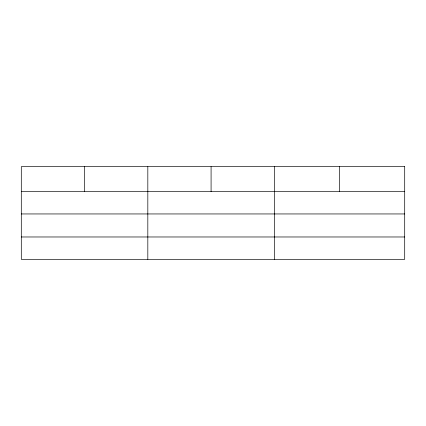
<?xml version="1.0" encoding="UTF-8"?>
<svg xmlns="http://www.w3.org/2000/svg" width="426" height="426" viewBox="0 0 426 426"><rect width="100%" height="100%" fill="white"/><g stroke="black" fill="none" stroke-linecap="round" stroke-linejoin="round"><path stroke-width="0.64" d="M21.3 191.594L404.7 191.594M21.3 213.948L404.7 213.948M21.3 236.978L404.7 236.978M339.522 166.667L339.522 191.594M274.344 166.667L274.344 259.333M211.083 166.667L211.083 191.594M147.822 166.667L147.822 259.333M84.561 166.667L84.561 191.594M404.7 166.667L21.3 166.667L21.3 259.333L404.7 259.333L404.7 166.667"/></g></svg>
